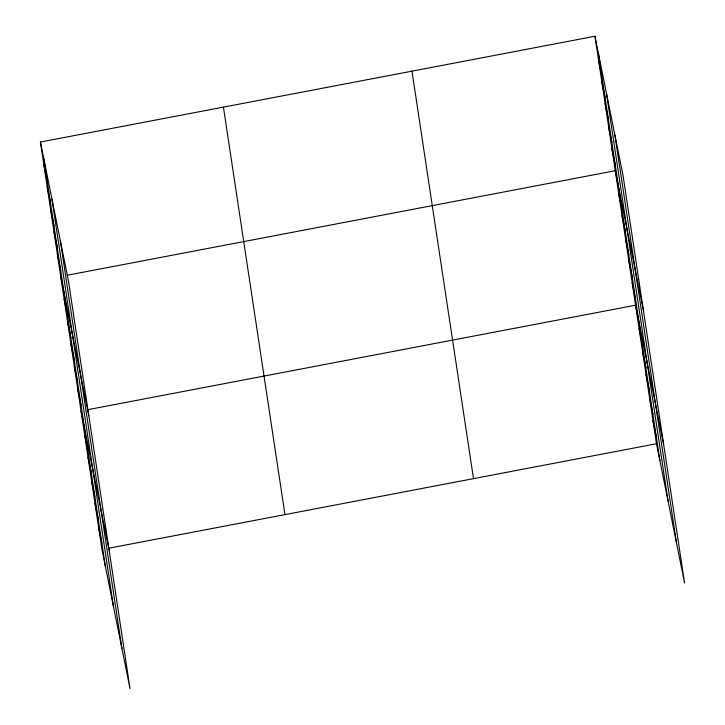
<?xml version="1.0" encoding="UTF-8"?>
<svg xmlns="http://www.w3.org/2000/svg" width="725" height="725" viewBox="0 0 725 725"><rect width="100%" height="100%" fill="white"/><g stroke="black" fill="none" stroke-linecap="round" stroke-linejoin="round"><path stroke-width="1.09" d="M40.437 142.028L68.512 281.255L130.038 688.75L101.962 549.523L40.437 142.028L594.962 36.25L623.038 175.477L684.563 582.972L656.487 443.745L594.962 36.25M67.28 275.255L615.262 170.719L643.338 309.956M87.58 409.725L635.571 305.198L663.647 444.425M108.496 548.272L656.487 443.745M598.342 58.662L601.723 75.391M601.732 81.073L605.103 97.802M605.112 103.485L608.483 120.214M608.502 125.896L611.873 142.626M611.882 148.308L615.253 165.037M618.652 193.131L622.023 209.86M622.032 215.542L625.403 232.272M625.421 237.954L628.793 254.693M628.802 260.375L632.173 277.104M632.182 282.786L635.562 299.516M639.06 328.289L642.432 345.018M642.54 351.38L645.921 368.11M646.029 374.472L649.401 391.201M649.518 397.563L652.89 414.292M653.007 420.654L656.379 437.383M43.817 164.439L47.197 181.168M47.207 186.851L50.578 203.58M50.587 209.262L53.958 225.992M53.976 231.674L57.348 248.403M57.357 254.085L60.728 270.815M60.737 276.497L88.812 415.733M64.126 298.908L67.498 315.638M67.507 321.32L70.887 338.049M70.896 343.741L74.267 360.47M74.276 366.152L77.648 382.882M77.666 388.564L81.037 405.293M81.046 410.975L109.122 550.202M84.535 434.067L87.906 450.796M88.015 457.158L91.395 473.887M91.504 480.249L94.875 496.978M94.993 503.34L98.364 520.07M98.482 526.432L101.853 543.161M614.882 135.058L676.416 542.545M606.49 93.407L668.015 500.893M598.333 52.979L659.859 460.475M411.972 71.159L473.498 478.645M223.427 107.119L284.961 514.614M60.356 240.836L121.891 648.322M51.964 199.185L113.49 606.671M43.808 158.757L105.343 566.252"/></g></svg>
